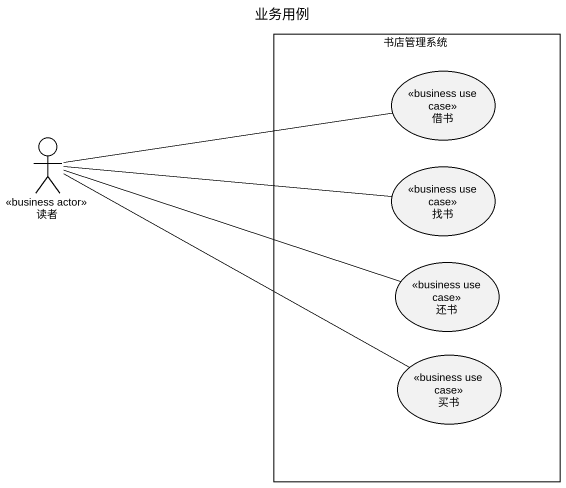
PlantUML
@startuml
title 业务用例
rectangle 书店管理系统 {
  usecase 借书 <<business use case>>
  usecase 找书 <<business use case>>
  usecase 还书 <<business use case>>
  usecase 买书 <<business use case>>
}
actor 读者 <<business actor>>
读者 -right- 借书
读者 -right- 找书
读者 -right- 还书
读者 -right- 买书
@enduml
